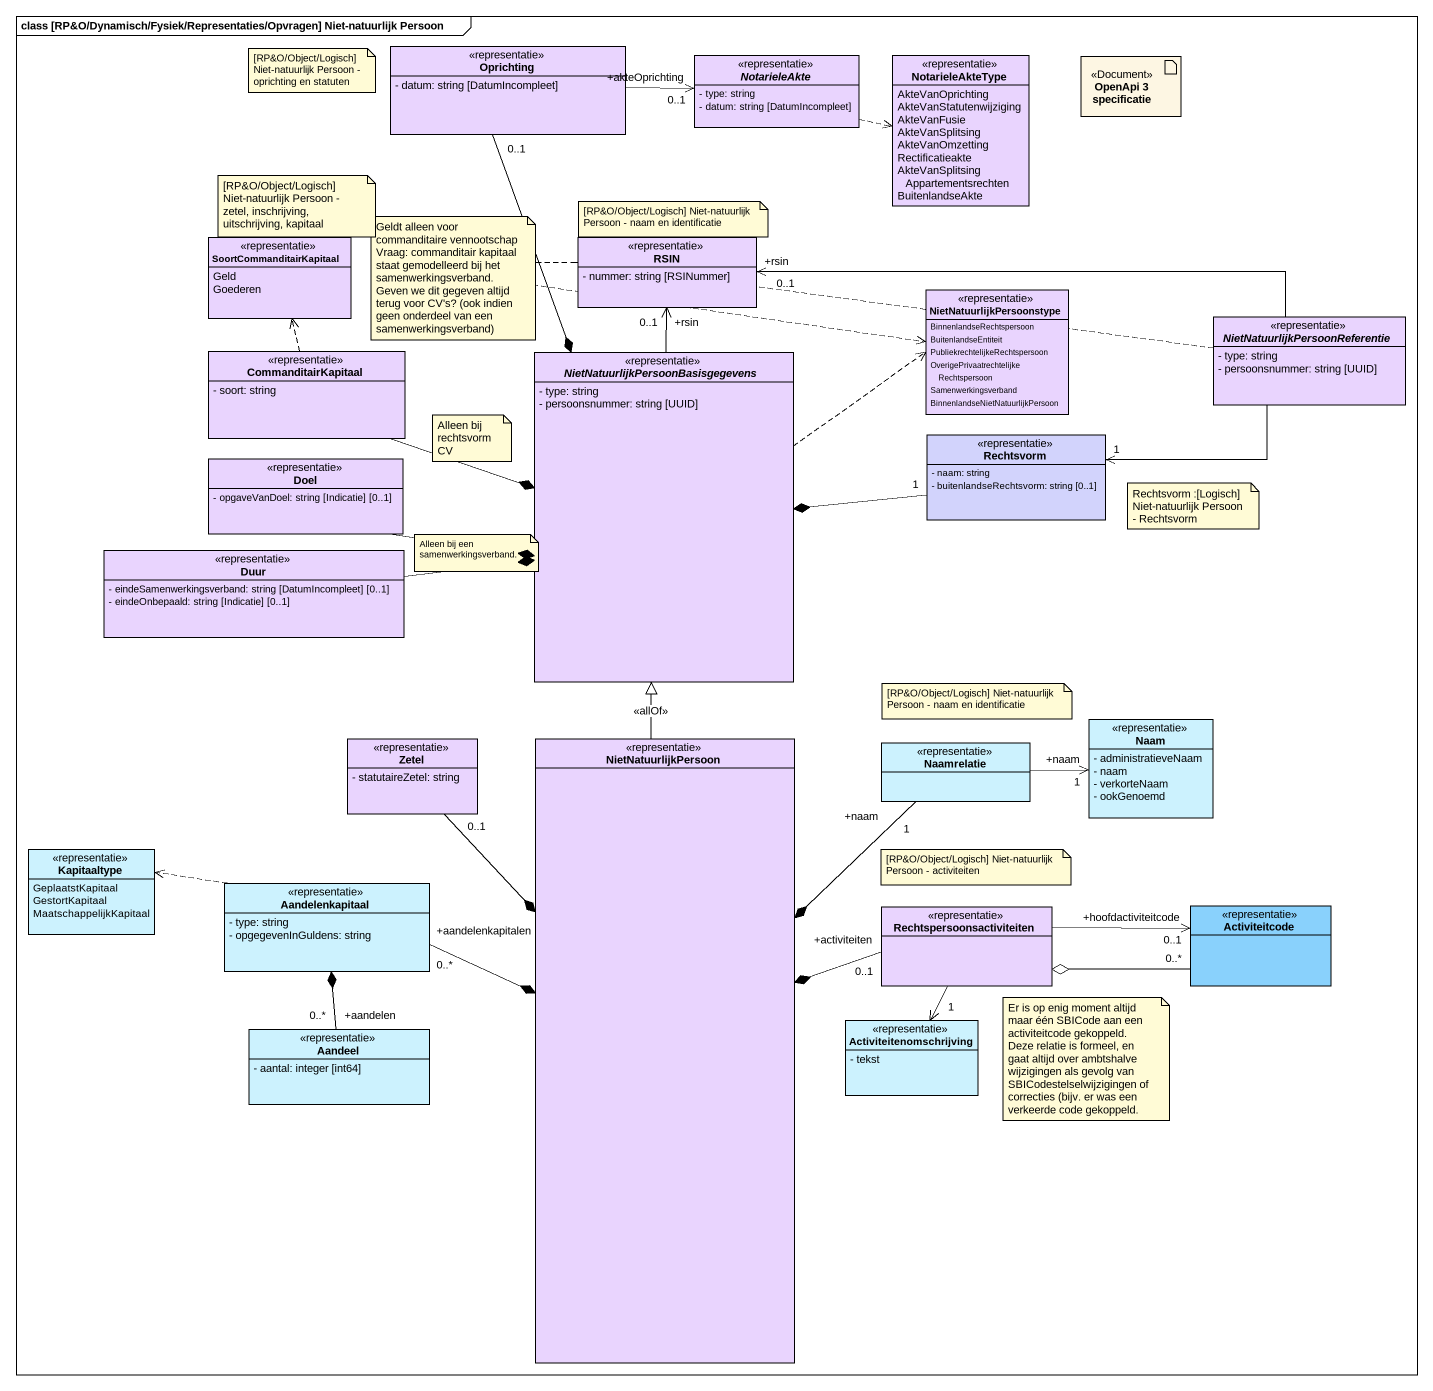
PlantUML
@startuml
mainframe class [RP&O/Dynamisch/Fysiek/Representaties/Opvragen] Niet-natuurlijk Persoon
allowmixing
hide circle
hide empty members
skinparam classAttributeIconSize 0
class Oprichting <<representatie>> #E9D4FE {
  - datum: string [DatumIncompleet]
}
abstract class NotarieleAkte <<representatie>> #E9D4FE {
  - type: string
  - datum: string [DatumIncompleet]
}
enum NotarieleAkteType <<representatie>> #E9D4FE {
  AkteVanOprichting
  AkteVanStatutenwijziging
  AkteVanFusie
  AkteVanSplitsing
  AkteVanOmzetting
  Rectificatieakte
  AkteVanSplitsingAppartementsrechten
  BuitenlandseAkte
}
artifact "OpenApi 3 specificatie" as OpenApi_3_specificatie <<Document>>
enum SoortCommanditairKapitaal <<representatie>> #E9D4FE {
  Geld
  Goederen
}
class RSIN <<representatie>> #E9D4FE {
  - nummer: string [RSINummer]
}
enum NietNatuurlijkPersoonstype <<representatie>> #E9D4FE {
  BinnenlandseRechtspersoon
  BuitenlandseEntiteit
  PubliekrechtelijkeRechtspersoon
  OverigePrivaatrechtelijkeRechtspersoon
  Samenwerkingsverband
  BinnenlandseNietNatuurlijkPersoon
}
abstract class "NietNatuurlijkPersoonReferentie" as NietNatuurlijkPersoonReferen <<representatie>> #E9D4FE {
  - type: string
  - persoonsnummer: string [UUID]
}
class CommanditairKapitaal <<representatie>> #E9D4FE {
  - soort: string
}
abstract class "NietNatuurlijkPersoonBasisgegevens" as NietNatuurlijkPersoonBasisge <<representatie>> #E9D4FE {
  - type: string
  - persoonsnummer: string [UUID]
}
class Doel <<representatie>> #E9D4FE {
  - opgaveVanDoel: string [Indicatie] [0..1]
}
class Rechtsvorm <<representatie>> #D2D3FC {
  - naam: string
  - buitenlandseRechtsvorm: string [0..1]
}
class Duur <<representatie>> #E9D4FE {
  - eindeSamenwerkingsverband: string [DatumIncompleet] [0..1]
  - eindeOnbepaald: string [Indicatie] [0..1]
}
class Zetel <<representatie>> #E9D4FE {
  - statutaireZetel: string
}
class NietNatuurlijkPersoon <<representatie>> #E9D4FE
class Naam <<representatie>> #CCF2FE {
  - administratieveNaam
  - naam
  - verkorteNaam
  - ookGenoemd
}
class Naamrelatie <<representatie>> #CCF2FE
enum Kapitaaltype <<representatie>> #CCF2FE {
  GeplaatstKapitaal
  GestortKapitaal
  MaatschappelijkKapitaal
}
class Aandelenkapitaal <<representatie>> #CCF2FE {
  - type: string
  - opgegevenInGuldens: string
}
class Rechtspersoonsactiviteiten <<representatie>> #E9D4FE
class Activiteitcode <<representatie>> #89D1FC
class Aandeel <<representatie>> #CCF2FE {
  - aantal: integer [int64]
}
class Activiteitenomschrijving <<representatie>> #CCF2FE {
  - tekst
}
Oprichting -right-> "+akteOprichting\n0..1" NotarieleAkte
Oprichting "0..1" --* NietNatuurlijkPersoonBasisge
NotarieleAkte .right.> NotarieleAkteType
NietNatuurlijkPersoonReferen -left-> "+rsin\n0..1" RSIN
NietNatuurlijkPersoonReferen .left.> NietNatuurlijkPersoonstype
NietNatuurlijkPersoonReferen -left-> "1" Rechtsvorm
CommanditairKapitaal .up.> SoortCommanditairKapitaal
CommanditairKapitaal -right-* NietNatuurlijkPersoonBasisge
NietNatuurlijkPersoonBasisge -up-> "+rsin\n0..1" RSIN
NietNatuurlijkPersoonBasisge .right.> NietNatuurlijkPersoonstype
Doel -right-* NietNatuurlijkPersoonBasisge
Rechtsvorm "1" -left-* NietNatuurlijkPersoonBasisge
Duur -right-* NietNatuurlijkPersoonBasisge
Zetel "0..1" --* NietNatuurlijkPersoon
NietNatuurlijkPersoon -up-|> NietNatuurlijkPersoonBasisge : <<allOf>>
Naamrelatie "+naam\n1" --* NietNatuurlijkPersoon
Naamrelatie -right-> "+naam\n1" Naam
Aandelenkapitaal "+aandelenkapitalen\n0..*" -right-* NietNatuurlijkPersoon
Aandelenkapitaal .left.> Kapitaaltype
Rechtspersoonsactiviteiten "+activiteiten\n0..1" -left-* NietNatuurlijkPersoon
Rechtspersoonsactiviteiten -right-> "+hoofdactiviteitcode\n0..1" Activiteitcode
Rechtspersoonsactiviteiten --> "1" Activiteitenomschrijving
Activiteitcode "0..*" -left-o Rechtspersoonsactiviteiten
Aandeel "+aandelen\n0..*" -up-* Aandelenkapitaal
note as N1
  [RP&O/Object/Logisch] Niet-natuurlijk Persoon - oprichting en statuten
end note
note as N2
  [RP&O/Object/Logisch] Niet-natuurlijk Persoon - zetel, inschrijving, uitschrijving, kapitaal
end note
note as N3
  Geldt alleen voor commanditaire vennootschap
  Vraag: commanditair kapitaal staat gemodelleerd bij het samenwerkingsverband. Geven we dit gegeven altijd terug voor CV's? (ook indien geen onderdeel van een samenwerkingsverband)
end note
note as N4
  [RP&O/Object/Logisch] Niet-natuurlijk Persoon - naam en identificatie
end note
note as N5
  Alleen bij rechtsvorm CV
end note
note as N6
  Rechtsvorm :[Logisch] Niet-natuurlijk Persoon - Rechtsvorm
end note
note as N7
  Alleen bij een samenwerkingsverband.
end note
note as N8
  [RP&O/Object/Logisch] Niet-natuurlijk Persoon - naam en identificatie
end note
note as N9
  [RP&O/Object/Logisch] Niet-natuurlijk Persoon - activiteiten
end note
note as N10
  Er is op enig moment altijd maar één SBICode aan een activiteitcode gekoppeld.
  Deze relatie is formeel, en gaat altijd over ambtshalve wijzigingen als gevolg van SBICodestelselwijzigingen of correcties (bijv. er was een verkeerde code gekoppeld.
end note
@enduml
